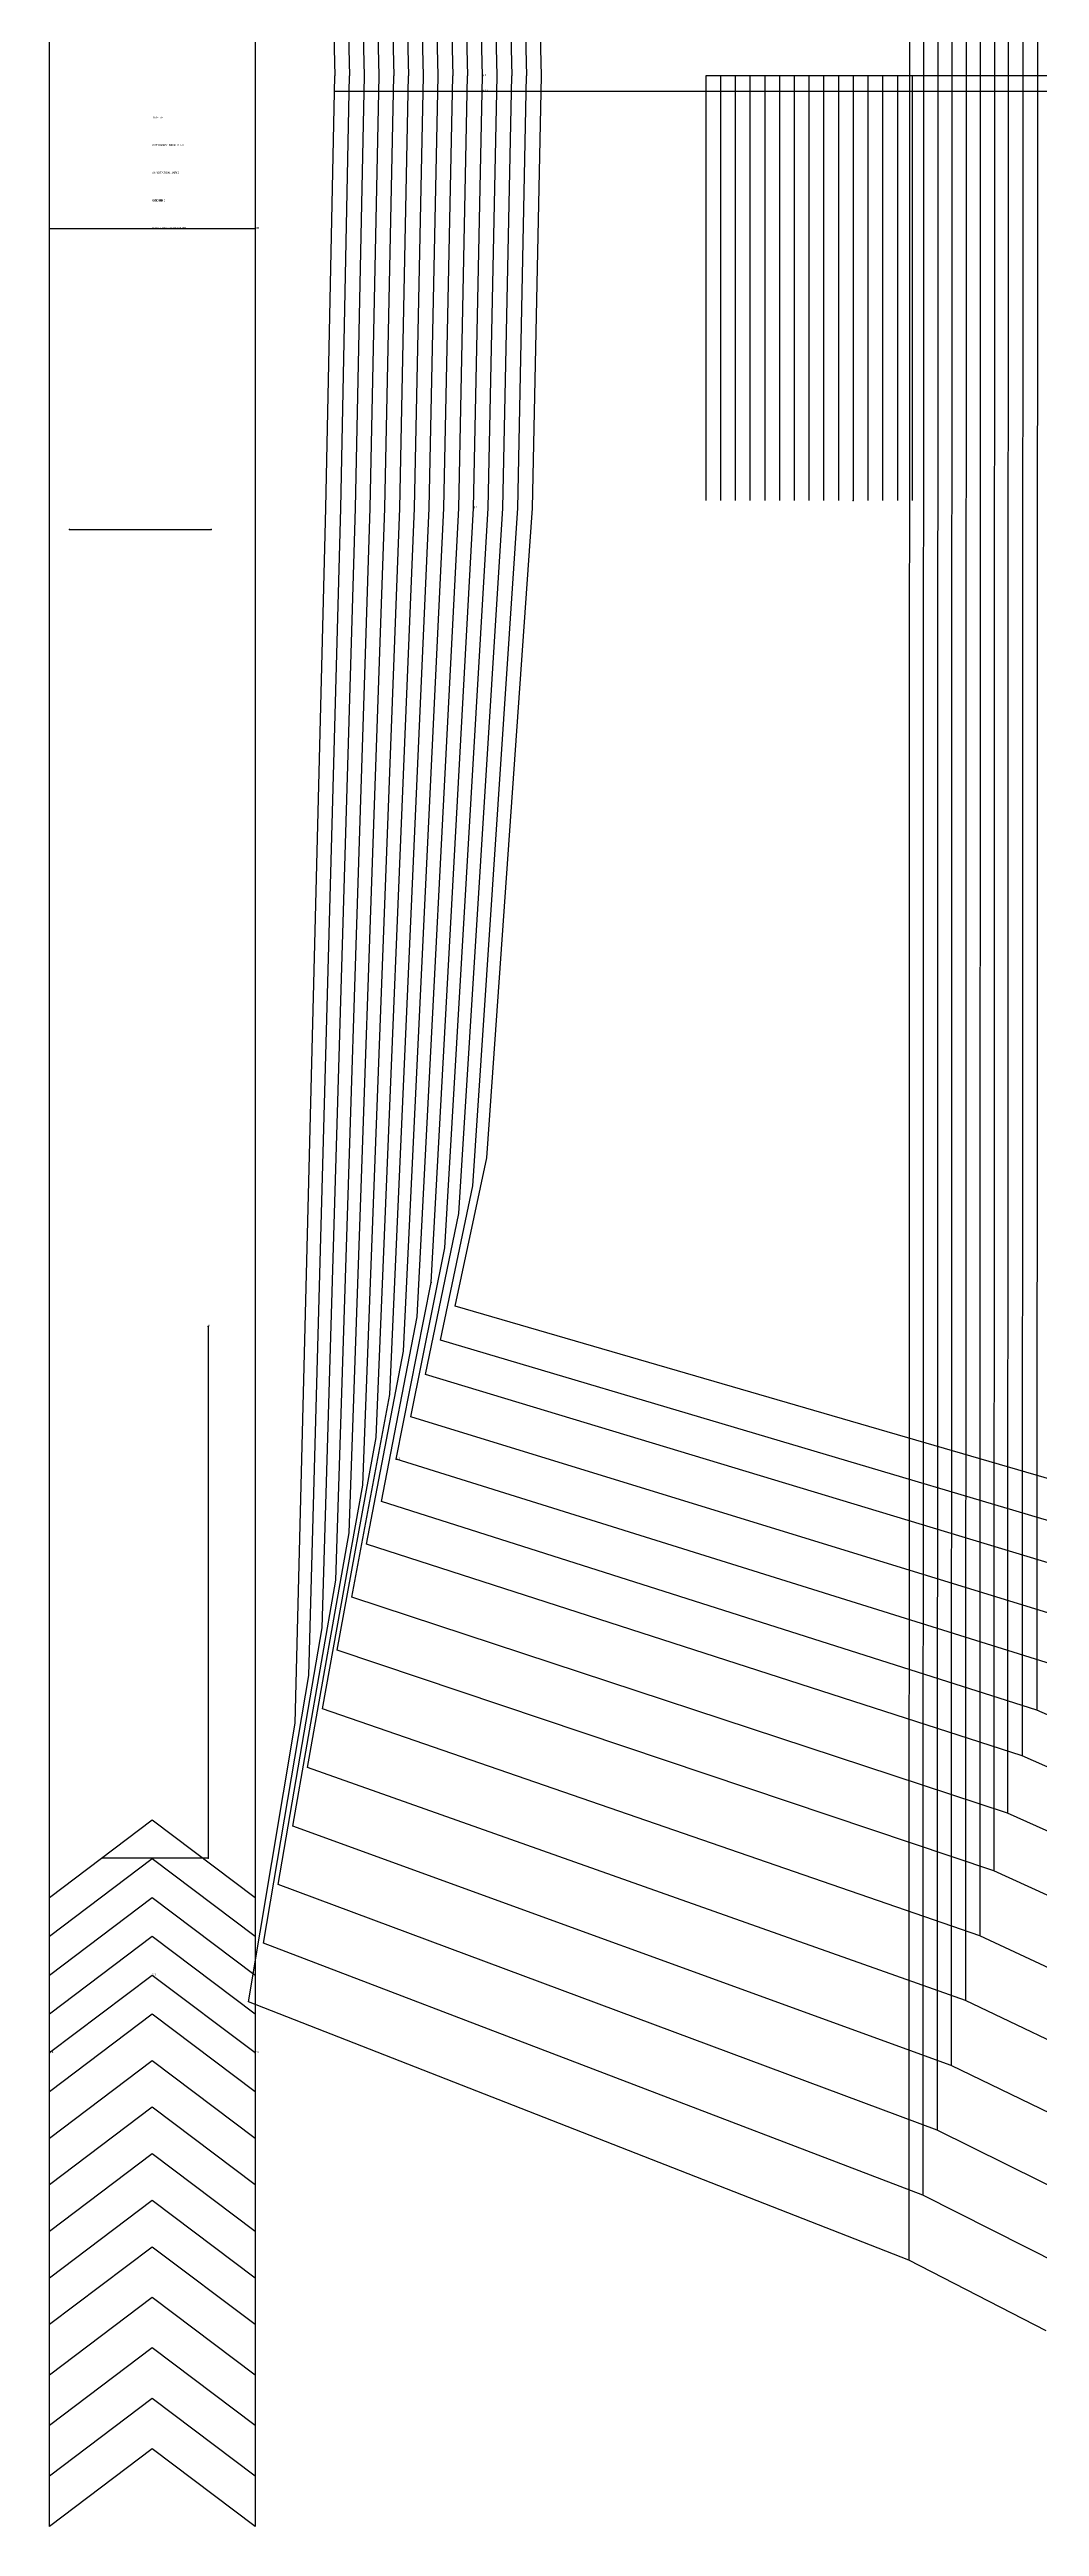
# Model space of a CAD drawing. Extents: x -2056 to 1542, y -610 to 774.
# Drawn here: x 0 to 127.5, y -609.5 to -290.4 of the extents above; entities that cross this region are included whole.
import ezdxf

# ---------------------------------------------------------------- set-up
doc = ezdxf.new("R2010")
doc.units = 0

# ---------------------------------------------------------------- blocks, each defined once
blk = doc.blocks.new('GMH1006FRN_42')
at = {"layer": '1'}
for points in [[(0, -528.5004), (0, -98.5089)], [(26.4669, -98.5089), (26.4669, -528.5004)], [(26.4669, -528.5004), (13.2309, -518.5004), (0, -528.5004)]]:
    blk.add_lwpolyline(points, dxfattribs=at)
at = {"layer": '5'}
blk.add_line((2.5502, -352.2447), (20.8179, -352.2447), dxfattribs=at)
at = {"layer": '7'}
blk.add_line((2.5502, -352.2447), (20.8179, -352.2447), dxfattribs=at)
at = {"layer": '8'}
blk.add_line((26.4669, -313.5046), (0, -313.5046), dxfattribs=at)
blk.add_lwpolyline([(20.442, -454.9115), (20.442, -523.428), (6.7387, -523.428)], dxfattribs=at)
at = {"layer": '1'}
for s, p in [('SIZE: 42', (13.2334, -309.9486)), ('Piece Name: GMH1006FRN', (13.2334, -313.5046))]:
    blk.add_text(s, height=0.25, dxfattribs=at).set_placement(p)
blk = doc.blocks.new('GMH1006FRN_44')
at = {"layer": '1'}
for points in [[(0, -533.5017), (0, -93.5076)], [(26.4669, -93.5076), (26.4669, -533.5017)], [(26.4669, -533.5017), (13.2309, -523.5017), (0, -533.5017)]]:
    blk.add_lwpolyline(points, dxfattribs=at)
at = {"layer": '5'}
blk.add_line((2.5502, -352.2447), (20.8179, -352.2447), dxfattribs=at)
at = {"layer": '7'}
blk.add_line((2.5502, -352.2447), (20.8179, -352.2447), dxfattribs=at)
at = {"layer": '8'}
blk.add_line((26.4669, -313.5046), (0, -313.5046), dxfattribs=at)
blk.add_lwpolyline([(20.442, -454.9115), (20.442, -523.428), (6.7387, -523.428)], dxfattribs=at)
at = {"layer": '1'}
for s, p in [('SIZE: 44', (13.2334, -309.9486)), ('Piece Name: GMH1006FRN', (13.2334, -313.5046))]:
    blk.add_text(s, height=0.25, dxfattribs=at).set_placement(p)
blk = doc.blocks.new('GMH1006FRN_46')
at = {"layer": '1'}
for points in [[(0, -538.5029), (0, -88.5063)], [(26.4669, -88.5063), (26.4669, -538.5029)], [(26.4669, -538.5029), (13.2309, -528.5029), (0, -538.5029)]]:
    blk.add_lwpolyline(points, dxfattribs=at)
at = {"layer": '5'}
blk.add_line((2.5502, -352.2447), (20.8179, -352.2447), dxfattribs=at)
at = {"layer": '7'}
blk.add_line((2.5502, -352.2447), (20.8179, -352.2447), dxfattribs=at)
at = {"layer": '8'}
blk.add_line((26.4669, -313.5046), (0, -313.5046), dxfattribs=at)
blk.add_lwpolyline([(20.442, -454.9115), (20.442, -523.428), (6.7387, -523.428)], dxfattribs=at)
at = {"layer": '1'}
for s, p in [('SIZE: 46', (13.2334, -309.9486)), ('Piece Name: GMH1006FRN', (13.2334, -313.5046))]:
    blk.add_text(s, height=0.25, dxfattribs=at).set_placement(p)
blk = doc.blocks.new('GMH1006FRN_48')
at = {"layer": '1'}
for points in [[(0, -543.5042), (0, -83.5051)], [(26.4669, -83.5051), (26.4669, -543.5042)], [(26.4669, -543.5042), (13.2309, -533.5042), (0, -543.5042)]]:
    blk.add_lwpolyline(points, dxfattribs=at)
at = {"layer": '5'}
blk.add_line((2.5502, -352.2447), (20.8179, -352.2447), dxfattribs=at)
at = {"layer": '7'}
blk.add_line((2.5502, -352.2447), (20.8179, -352.2447), dxfattribs=at)
at = {"layer": '8'}
blk.add_line((26.4669, -313.5046), (0, -313.5046), dxfattribs=at)
blk.add_lwpolyline([(20.442, -454.9115), (20.442, -523.428), (6.7387, -523.428)], dxfattribs=at)
at = {"layer": '1'}
for s, p in [('SIZE: 48', (13.2334, -309.9486)), ('Piece Name: GMH1006FRN', (13.2334, -313.5046))]:
    blk.add_text(s, height=0.25, dxfattribs=at).set_placement(p)
blk = doc.blocks.new('GMH1006FRN_50')
at = {"layer": '1'}
for points in [[(0, -548.5054), (0, -78.5038)], [(26.4669, -78.5038), (26.4669, -548.5054)], [(26.4669, -548.5054), (13.2309, -538.5055), (0, -548.5054)]]:
    blk.add_lwpolyline(points, dxfattribs=at)
at = {"layer": '2'}
for p in [(0, -313.5046), (26.4669, -313.5046), (2.5502, -352.2447), (20.8179, -352.2447), (20.442, -454.9115), (6.7387, -523.428), (20.442, -523.428), (13.2309, -538.5055), (0, -548.5054), (0, -548.5054), (26.4669, -548.5054), (26.4669, -548.5054)]:
    blk.add_point(p, dxfattribs=at)
at = {"layer": '5'}
blk.add_line((2.5502, -352.2447), (20.8179, -352.2447), dxfattribs=at)
at = {"layer": '7'}
blk.add_line((2.5502, -352.2447), (20.8179, -352.2447), dxfattribs=at)
at = {"layer": '8'}
blk.add_line((26.4669, -313.5046), (0, -313.5046), dxfattribs=at)
blk.add_lwpolyline([(20.442, -454.9115), (20.442, -523.428), (6.7387, -523.428)], dxfattribs=at)
at = {"layer": '1'}
for s, p in [('SIZE: 50', (13.2334, -299.2806)), ('CATEGORY: NECK RIB V', (13.2334, -302.8366)), ('ANNOTATION: 1XRIB', (13.2334, -306.3926)), ('Quantity: 0', (13.2334, -309.9486)), ('Piece Name: GMH1006FRN', (13.2334, -313.5046))]:
    blk.add_text(s, height=0.25, dxfattribs=at).set_placement(p)
at = {"layer": '2'}
for s, p in [('# 3', (13.2309, -538.5055)), ('# 4', (0, -548.5054)), ('# 4', (0, -548.5054)), ('# 2', (26.4669, -548.5054)), ('# 2', (26.4669, -548.5054))]:
    blk.add_text(s, height=0.25, dxfattribs=at).set_placement(p)
at = {"layer": '8'}
for s, p in [('NM', (26.4669, -313.5046)), ('B', (20.442, -454.9115))]:
    blk.add_text(s, height=0.25, dxfattribs=at).set_placement(p)
blk = doc.blocks.new('GMH1006FRN_52')
at = {"layer": '1'}
for points in [[(0, -553.5067), (0, -73.5026)], [(26.4669, -73.5026), (26.4669, -553.5067)], [(26.4669, -553.5067), (13.2309, -543.5067), (0, -553.5067)]]:
    blk.add_lwpolyline(points, dxfattribs=at)
at = {"layer": '5'}
blk.add_line((2.5502, -352.2447), (20.8179, -352.2447), dxfattribs=at)
at = {"layer": '7'}
blk.add_line((2.5502, -352.2447), (20.8179, -352.2447), dxfattribs=at)
at = {"layer": '8'}
blk.add_line((26.4669, -313.5046), (0, -313.5046), dxfattribs=at)
blk.add_lwpolyline([(20.442, -454.9115), (20.442, -523.428), (6.7387, -523.428)], dxfattribs=at)
at = {"layer": '1'}
for s, p in [('SIZE: 52', (13.2334, -309.9486)), ('Piece Name: GMH1006FRN', (13.2334, -313.5046))]:
    blk.add_text(s, height=0.25, dxfattribs=at).set_placement(p)
blk = doc.blocks.new('GMH1006FRN_54')
at = {"layer": '1'}
for points in [[(0, -559.5062), (0, -67.5031)], [(26.4669, -67.5031), (26.4669, -559.5062)], [(26.4669, -559.5062), (13.2309, -549.5062), (0, -559.5062)]]:
    blk.add_lwpolyline(points, dxfattribs=at)
at = {"layer": '5'}
blk.add_line((2.5502, -352.2447), (20.8179, -352.2447), dxfattribs=at)
at = {"layer": '7'}
blk.add_line((2.5502, -352.2447), (20.8179, -352.2447), dxfattribs=at)
at = {"layer": '8'}
blk.add_line((26.4669, -313.5046), (0, -313.5046), dxfattribs=at)
blk.add_lwpolyline([(20.442, -454.9115), (20.442, -523.428), (6.7387, -523.428)], dxfattribs=at)
at = {"layer": '1'}
for s, p in [('SIZE: 54', (13.2334, -309.9486)), ('Piece Name: GMH1006FRN', (13.2334, -313.5046))]:
    blk.add_text(s, height=0.25, dxfattribs=at).set_placement(p)
blk = doc.blocks.new('GMH1006FRN_56')
at = {"layer": '1'}
for points in [[(0, -565.5056), (0, -61.5036)], [(26.4669, -61.5036), (26.4669, -565.5056)], [(26.4669, -565.5056), (13.2309, -555.5057), (0, -565.5056)]]:
    blk.add_lwpolyline(points, dxfattribs=at)
at = {"layer": '5'}
blk.add_line((2.5502, -352.2447), (20.8179, -352.2447), dxfattribs=at)
at = {"layer": '7'}
blk.add_line((2.5502, -352.2447), (20.8179, -352.2447), dxfattribs=at)
at = {"layer": '8'}
blk.add_line((26.4669, -313.5046), (0, -313.5046), dxfattribs=at)
blk.add_lwpolyline([(20.442, -454.9115), (20.442, -523.428), (6.7387, -523.428)], dxfattribs=at)
at = {"layer": '1'}
for s, p in [('SIZE: 56', (13.2334, -309.9486)), ('Piece Name: GMH1006FRN', (13.2334, -313.5046))]:
    blk.add_text(s, height=0.25, dxfattribs=at).set_placement(p)
blk = doc.blocks.new('GMH1006FRN_58')
at = {"layer": '1'}
for points in [[(0, -571.5051), (0, -55.5041)], [(26.4669, -55.5041), (26.4669, -571.5051)], [(26.4669, -571.5051), (13.2309, -561.5051), (0, -571.5051)]]:
    blk.add_lwpolyline(points, dxfattribs=at)
at = {"layer": '5'}
blk.add_line((2.5502, -352.2447), (20.8179, -352.2447), dxfattribs=at)
at = {"layer": '7'}
blk.add_line((2.5502, -352.2447), (20.8179, -352.2447), dxfattribs=at)
at = {"layer": '8'}
blk.add_line((26.4669, -313.5046), (0, -313.5046), dxfattribs=at)
blk.add_lwpolyline([(20.442, -454.9115), (20.442, -523.428), (6.7387, -523.428)], dxfattribs=at)
at = {"layer": '1'}
for s, p in [('SIZE: 58', (13.2334, -309.9486)), ('Piece Name: GMH1006FRN', (13.2334, -313.5046))]:
    blk.add_text(s, height=0.25, dxfattribs=at).set_placement(p)
blk = doc.blocks.new('GMH1006FRN_60')
at = {"layer": '1'}
for points in [[(0, -577.5046), (0, -49.5046)], [(26.4669, -49.5046), (26.4669, -577.5046)], [(26.4669, -577.5046), (13.2309, -567.5046), (0, -577.5046)]]:
    blk.add_lwpolyline(points, dxfattribs=at)
at = {"layer": '5'}
blk.add_line((2.5502, -352.2447), (20.8179, -352.2447), dxfattribs=at)
at = {"layer": '7'}
blk.add_line((2.5502, -352.2447), (20.8179, -352.2447), dxfattribs=at)
at = {"layer": '8'}
blk.add_line((26.4669, -313.5046), (0, -313.5046), dxfattribs=at)
blk.add_lwpolyline([(20.442, -454.9115), (20.442, -523.428), (6.7387, -523.428)], dxfattribs=at)
at = {"layer": '1'}
for s, p in [('SIZE: 60', (13.2334, -309.9486)), ('Piece Name: GMH1006FRN', (13.2334, -313.5046))]:
    blk.add_text(s, height=0.25, dxfattribs=at).set_placement(p)
blk = doc.blocks.new('GMH1006FRN_62')
at = {"layer": '1'}
for points in [[(0, -583.5041), (0, -43.5052)], [(26.4669, -43.5052), (26.4669, -583.5041)], [(26.4669, -583.5041), (13.2309, -573.5041), (0, -583.5041)]]:
    blk.add_lwpolyline(points, dxfattribs=at)
at = {"layer": '5'}
blk.add_line((2.5502, -352.2447), (20.8179, -352.2447), dxfattribs=at)
at = {"layer": '7'}
blk.add_line((2.5502, -352.2447), (20.8179, -352.2447), dxfattribs=at)
at = {"layer": '8'}
blk.add_line((26.4669, -313.5046), (0, -313.5046), dxfattribs=at)
blk.add_lwpolyline([(20.442, -454.9115), (20.442, -523.428), (6.7387, -523.428)], dxfattribs=at)
at = {"layer": '1'}
for s, p in [('SIZE: 62', (13.2334, -309.9486)), ('Piece Name: GMH1006FRN', (13.2334, -313.5046))]:
    blk.add_text(s, height=0.25, dxfattribs=at).set_placement(p)
blk = doc.blocks.new('GMH1006FRN_64')
at = {"layer": '1'}
for points in [[(0, -590.004), (0, -37.0053)], [(26.4669, -37.0053), (26.4669, -590.004)], [(26.4669, -590.004), (13.2309, -580.004), (0, -590.004)]]:
    blk.add_lwpolyline(points, dxfattribs=at)
at = {"layer": '5'}
blk.add_line((2.5502, -352.2447), (20.8179, -352.2447), dxfattribs=at)
at = {"layer": '7'}
blk.add_line((2.5502, -352.2447), (20.8179, -352.2447), dxfattribs=at)
at = {"layer": '8'}
blk.add_line((26.4669, -313.5046), (0, -313.5046), dxfattribs=at)
blk.add_lwpolyline([(20.442, -454.9115), (20.442, -523.428), (6.7387, -523.428)], dxfattribs=at)
at = {"layer": '1'}
for s, p in [('SIZE: 64', (13.2334, -309.9486)), ('Piece Name: GMH1006FRN', (13.2334, -313.5046))]:
    blk.add_text(s, height=0.25, dxfattribs=at).set_placement(p)
blk = doc.blocks.new('GMH1006FRN_66')
at = {"layer": '1'}
for points in [[(0, -596.5038), (0, -30.5055)], [(26.4669, -30.5055), (26.4669, -596.5038)], [(26.4669, -596.5038), (13.2309, -586.5038), (0, -596.5038)]]:
    blk.add_lwpolyline(points, dxfattribs=at)
at = {"layer": '5'}
blk.add_line((2.5502, -352.2447), (20.8179, -352.2447), dxfattribs=at)
at = {"layer": '7'}
blk.add_line((2.5502, -352.2447), (20.8179, -352.2447), dxfattribs=at)
at = {"layer": '8'}
blk.add_line((26.4669, -313.5046), (0, -313.5046), dxfattribs=at)
blk.add_lwpolyline([(20.442, -454.9115), (20.442, -523.428), (6.7387, -523.428)], dxfattribs=at)
at = {"layer": '1'}
for s, p in [('SIZE: 66', (13.2334, -309.9486)), ('Piece Name: GMH1006FRN', (13.2334, -313.5046))]:
    blk.add_text(s, height=0.25, dxfattribs=at).set_placement(p)
blk = doc.blocks.new('GMH1006FRN_68')
at = {"layer": '1'}
for points in [[(0, -603.0037), (0, -24.0056)], [(26.4669, -24.0056), (26.4669, -603.0037)], [(26.4669, -603.0037), (13.2309, -593.0037), (0, -603.0037)]]:
    blk.add_lwpolyline(points, dxfattribs=at)
at = {"layer": '5'}
blk.add_line((2.5502, -352.2447), (20.8179, -352.2447), dxfattribs=at)
at = {"layer": '7'}
blk.add_line((2.5502, -352.2447), (20.8179, -352.2447), dxfattribs=at)
at = {"layer": '8'}
blk.add_line((26.4669, -313.5046), (0, -313.5046), dxfattribs=at)
blk.add_lwpolyline([(20.442, -454.9115), (20.442, -523.428), (6.7387, -523.428)], dxfattribs=at)
at = {"layer": '1'}
for s, p in [('SIZE: 68', (13.2334, -309.9486)), ('Piece Name: GMH1006FRN', (13.2334, -313.5046))]:
    blk.add_text(s, height=0.25, dxfattribs=at).set_placement(p)
blk = doc.blocks.new('GMH1006FRN_70')
at = {"layer": '1'}
for points in [[(0, -609.5035), (0, -17.5057)], [(26.4669, -17.5057), (26.4669, -609.5035)], [(26.4669, -609.5035), (13.2309, -599.5036), (0, -609.5035)]]:
    blk.add_lwpolyline(points, dxfattribs=at)
at = {"layer": '5'}
blk.add_line((2.5502, -352.2447), (20.8179, -352.2447), dxfattribs=at)
at = {"layer": '7'}
blk.add_line((2.5502, -352.2447), (20.8179, -352.2447), dxfattribs=at)
at = {"layer": '8'}
blk.add_line((26.4669, -313.5046), (0, -313.5046), dxfattribs=at)
blk.add_lwpolyline([(20.442, -454.9115), (20.442, -523.428), (6.7387, -523.428)], dxfattribs=at)
at = {"layer": '1'}
for s, p in [('SIZE: 70', (13.2334, -309.9486)), ('Piece Name: GMH1006FRN', (13.2334, -313.5046))]:
    blk.add_text(s, height=0.25, dxfattribs=at).set_placement(p)
blk = doc.blocks.new('GMH1006FSL_42')
at = {"layer": '1'}
for points in [[(52.2428, -452.2826), (56.322, -433.1945), (62.2097, -349.4761), (63.3553, -293.7968), (63.3807, -293.7993), (61.8821, -231.9935), (56.2738, -152.2299), (52.1945, -133.2383)], [(154.9832, -484.3146), (136.5301, -476.8089), (136.5301, -476.8089), (52.2428, -452.2826)]]:
    blk.add_lwpolyline(points, dxfattribs=at)
at = {"layer": '8'}
blk.add_line((292.2601, -295.8008), (63.3807, -295.8008), dxfattribs=at)
blk.add_lwpolyline([(224.2719, -293.7993), (111.12, -293.7993), (111.12, -348.4931)], dxfattribs=at)
blk = doc.blocks.new('GMH1006FSL_44')
at = {"layer": '1'}
for points in [[(50.3428, -456.692), (54.5186, -436.7759), (60.3098, -349.4761), (61.4554, -293.7968), (61.4808, -293.7993), (59.9821, -231.9935), (54.4704, -148.6789), (50.2946, -128.8288)], [(153.0833, -489.3158), (134.7598, -481.7364), (134.7598, -481.7364), (50.3428, -456.692)]]:
    blk.add_lwpolyline(points, dxfattribs=at)
at = {"layer": '8'}
blk.add_line((294.16, -295.8008), (61.4808, -295.8008), dxfattribs=at)
blk.add_lwpolyline([(222.372, -293.7993), (109.2201, -293.7993), (109.2201, -348.4931)], dxfattribs=at)
blk = doc.blocks.new('GMH1006FSL_46')
at = {"layer": '1'}
for points in [[(48.4429, -461.1015), (52.7127, -440.3573), (58.4099, -349.4761), (59.5554, -293.7968), (59.5808, -293.7993), (58.0822, -231.9935), (52.6695, -145.128), (48.3947, -124.4194)], [(151.1834, -494.3171), (132.87, -486.631), (132.87, -486.631), (48.4429, -461.1015)]]:
    blk.add_lwpolyline(points, dxfattribs=at)
at = {"layer": '8'}
blk.add_line((296.0599, -295.8008), (59.5808, -295.8008), dxfattribs=at)
blk.add_lwpolyline([(220.4721, -293.7993), (107.3201, -293.7993), (107.3201, -348.4931)], dxfattribs=at)
blk = doc.blocks.new('GMH1006FSL_48')
at = {"layer": '1'}
for points in [[(46.543, -466.56), (50.9296, -444.7921), (56.51, -349.4761), (57.6555, -293.7968), (57.6809, -293.7993), (56.1823, -231.9935), (50.8915, -140.7313), (46.4948, -118.961)], [(149.2835, -500.3166), (130.9777, -492.5315), (130.9777, -492.5315), (46.543, -466.56)]]:
    blk.add_lwpolyline(points, dxfattribs=at)
at = {"layer": '8'}
blk.add_line((297.9598, -295.8008), (57.6809, -295.8008), dxfattribs=at)
blk.add_lwpolyline([(218.5721, -293.7993), (105.4202, -293.7993), (105.4202, -348.4931)], dxfattribs=at)
blk = doc.blocks.new('GMH1006FSL_50')
at = {"layer": '1'}
for points in [[(44.6431, -472.0184), (49.1491, -449.2244), (54.6101, -349.4761), (55.7556, -293.7968), (55.781, -293.7993), (54.2824, -231.9935), (49.1135, -136.332), (44.5948, -113.5025)], [(147.3836, -506.316), (129.0879, -498.4293), (129.0879, -498.4293), (44.6431, -472.0184)]]:
    blk.add_lwpolyline(points, dxfattribs=at)
at = {"layer": '2'}
for p in [(55.7556, -293.7968), (55.781, -293.7993), (55.781, -295.8008), (103.5203, -293.7993), (103.5203, -348.4931), (44.6431, -472.0184), (44.6431, -472.0184)]:
    blk.add_point(p, dxfattribs=at)
at = {"layer": '3'}
for p in [(54.6101, -349.4761), (49.1491, -449.2244)]:
    blk.add_point(p, dxfattribs=at)
at = {"layer": '8'}
blk.add_line((299.8598, -295.8008), (55.781, -295.8008), dxfattribs=at)
blk.add_lwpolyline([(216.6722, -293.7993), (103.5203, -293.7993), (103.5203, -348.4931)], dxfattribs=at)
at = {"layer": '2'}
for s, p in [('# 3', (55.781, -293.7993)), ('# 17', (55.781, -295.8008)), ('# 1', (44.6431, -472.0184))]:
    blk.add_text(s, height=0.25, dxfattribs=at).set_placement(p)
at = {"layer": '3'}
blk.add_text('# 2', height=0.25, dxfattribs=at).set_placement((54.6101, -349.4761))
blk = doc.blocks.new('GMH1006FSL_52')
at = {"layer": '1'}
for points in [[(42.7432, -477.4769), (47.366, -453.6593), (52.7101, -349.4761), (53.8557, -293.7968), (53.8811, -293.7993), (52.3825, -231.9935), (47.3329, -131.9353), (42.6949, -108.044)], [(145.4836, -512.3155), (127.1956, -504.3297), (127.1956, -504.3297), (42.7432, -477.4769)]]:
    blk.add_lwpolyline(points, dxfattribs=at)
at = {"layer": '8'}
for p, q in [((127.3023, -81.4934), (127.1956, -504.3297)), ((301.7597, -295.8008), (53.8811, -295.8008))]:
    blk.add_line(p, q, dxfattribs=at)
blk.add_lwpolyline([(214.7723, -293.7993), (101.6204, -293.7993), (101.6204, -348.4931)], dxfattribs=at)
blk = doc.blocks.new('GMH1006FSL_54')
at = {"layer": '1'}
for points in [[(40.8432, -482.9353), (45.5829, -458.0941), (50.8102, -349.4761), (51.9558, -293.7968), (51.9812, -293.7993), (50.4826, -231.9935), (45.5549, -127.5385), (40.795, -102.5856)], [(143.5837, -518.315), (125.3033, -510.2302), (125.3033, -510.2302), (40.8432, -482.9353)]]:
    blk.add_lwpolyline(points, dxfattribs=at)
at = {"layer": '8'}
for p, q in [((125.4151, -75.5905), (125.3033, -510.2302)), ((303.6596, -295.8008), (51.9812, -295.8008))]:
    blk.add_line(p, q, dxfattribs=at)
blk.add_lwpolyline([(212.8724, -293.7993), (99.7205, -293.7993), (99.7205, -348.4931)], dxfattribs=at)
blk = doc.blocks.new('GMH1006FSL_56')
at = {"layer": '1'}
for points in [[(38.9433, -489.7832), (43.8303, -463.6542), (48.9103, -349.4761), (50.0558, -293.7968), (50.0812, -293.7993), (48.5826, -231.9935), (43.8074, -122.0242), (38.8951, -95.7377)], [(141.6838, -525.8156), (123.4136, -517.6114), (123.4136, -517.6114), (38.9433, -489.7832)]]:
    blk.add_lwpolyline(points, dxfattribs=at)
at = {"layer": '8'}
for p, q in [((123.533, -68.2092), (123.4136, -517.6114)), ((305.5595, -295.8008), (50.0812, -295.8008))]:
    blk.add_line(p, q, dxfattribs=at)
blk.add_lwpolyline([(210.9725, -293.7993), (97.8205, -293.7993), (97.8205, -348.4931)], dxfattribs=at)
blk = doc.blocks.new('GMH1006FSL_58')
at = {"layer": '1'}
for points in [[(37.0434, -496.631), (42.0777, -469.2168), (47.0104, -349.4761), (48.1559, -293.7968), (48.1813, -293.7993), (46.6827, -231.9935), (42.0599, -116.5073), (36.9952, -88.8899)], [(139.7839, -533.3162), (121.6559, -525.0562), (121.6559, -525.0562), (37.0434, -496.631)]]:
    blk.add_lwpolyline(points, dxfattribs=at)
at = {"layer": '8'}
for p, q in [((121.7778, -60.7569), (121.6559, -525.0562)), ((307.4594, -295.8008), (48.1813, -295.8008))]:
    blk.add_line(p, q, dxfattribs=at)
blk.add_lwpolyline([(209.0725, -293.7993), (95.9206, -293.7993), (95.9206, -348.4931)], dxfattribs=at)
blk = doc.blocks.new('GMH1006FSL_60')
at = {"layer": '1'}
for points in [[(35.1435, -504.1799), (40.3403, -475.3483), (45.1105, -349.4761), (46.256, -293.7968), (46.2814, -293.7993), (44.7828, -231.9935), (40.3276, -110.4266), (35.0952, -81.341)], [(137.884, -541.8151), (119.8246, -533.4077), (119.8246, -533.4077), (35.1435, -504.1799)]]:
    blk.add_lwpolyline(points, dxfattribs=at)
at = {"layer": '8'}
for p, q in [((119.9541, -52.4002), (119.8246, -533.4077)), ((309.3594, -295.8008), (46.2814, -295.8008))]:
    blk.add_line(p, q, dxfattribs=at)
blk.add_lwpolyline([(207.1726, -293.7993), (94.0207, -293.7993), (94.0207, -348.4931)], dxfattribs=at)
blk = doc.blocks.new('GMH1006FSL_62')
at = {"layer": '1'}
for points in [[(33.2436, -511.7288), (38.603, -481.4799), (43.2105, -349.4761), (44.3561, -293.7968), (44.3815, -293.7993), (42.8829, -231.9935), (38.5954, -104.3458), (33.1953, -73.7921)], [(135.984, -550.3139), (117.9932, -541.7592), (117.9932, -541.7592), (33.2436, -511.7288)]]:
    blk.add_lwpolyline(points, dxfattribs=at)
at = {"layer": '8'}
for p, q in [((118.1304, -44.0411), (117.9932, -541.7592)), ((311.2593, -295.8008), (44.3815, -295.8008))]:
    blk.add_line(p, q, dxfattribs=at)
blk.add_lwpolyline([(205.2727, -293.7993), (92.1208, -293.7993), (92.1208, -348.4931)], dxfattribs=at)
blk = doc.blocks.new('GMH1006FSL_64')
at = {"layer": '1'}
for points in [[(31.3437, -519.2776), (36.8656, -487.6115), (41.3106, -349.4761), (42.4562, -293.7968), (42.4815, -293.7993), (40.983, -231.9935), (36.8631, -98.265), (31.2954, -66.2433)], [(134.0841, -558.8128), (116.1619, -550.1132), (116.1619, -550.1132), (31.3437, -519.2776)]]:
    blk.add_lwpolyline(points, dxfattribs=at)
at = {"layer": '8'}
for p, q in [((116.3092, -35.682), (116.1619, -550.1132)), ((313.1592, -295.8008), (42.4815, -295.8008))]:
    blk.add_line(p, q, dxfattribs=at)
blk.add_lwpolyline([(203.3728, -293.7993), (90.2208, -293.7993), (90.2208, -348.4931)], dxfattribs=at)
blk = doc.blocks.new('GMH1006FSL_66')
at = {"layer": '1'}
for points in [[(29.4437, -526.8164), (35.1257, -493.7354), (39.4107, -349.4761), (40.5562, -293.7968), (40.5816, -293.7993), (39.083, -231.9935), (35.1308, -92.1919), (29.3955, -58.7045)], [(132.1842, -567.3116), (114.3331, -558.4648), (114.3331, -558.4648), (29.4437, -526.8164)]]:
    blk.add_lwpolyline(points, dxfattribs=at)
at = {"layer": '8'}
for p, q in [((114.488, -27.3203), (114.3331, -558.4648)), ((315.0591, -295.8008), (40.5816, -295.8008))]:
    blk.add_line(p, q, dxfattribs=at)
blk.add_lwpolyline([(201.4728, -293.7993), (88.3209, -293.7993), (88.3209, -348.4931)], dxfattribs=at)
blk = doc.blocks.new('GMH1006FSL_68')
at = {"layer": '1'}
for points in [[(27.5438, -534.3652), (33.3884, -499.867), (37.5108, -349.4761), (38.6563, -293.7968), (38.6817, -293.7993), (37.1831, -231.9935), (33.3985, -86.1111), (27.4956, -51.1557)], [(130.2843, -575.8104), (112.5043, -566.8239), (112.5043, -566.8239), (27.5438, -534.3652)]]:
    blk.add_lwpolyline(points, dxfattribs=at)
at = {"layer": '8'}
for p, q in [((112.6668, -18.9561), (112.5043, -566.8239)), ((316.959, -295.8008), (38.6817, -295.8008))]:
    blk.add_line(p, q, dxfattribs=at)
blk.add_lwpolyline([(199.5729, -293.7993), (86.421, -293.7993), (86.421, -348.4931)], dxfattribs=at)
blk = doc.blocks.new('GMH1006FSL_70')
at = {"layer": '1'}
for points in [[(25.6439, -541.9141), (31.651, -505.9985), (35.6108, -349.4761), (36.7564, -293.7968), (36.7818, -293.7993), (35.2832, -231.9935), (31.6662, -80.0304), (25.5956, -43.6068)], [(128.3844, -584.3093), (110.678, -575.178), (110.678, -575.178), (25.6439, -541.9141)]]:
    blk.add_lwpolyline(points, dxfattribs=at)
at = {"layer": '8'}
for p, q in [((110.8457, -10.5919), (110.678, -575.178)), ((318.8589, -295.8008), (36.7818, -295.8008))]:
    blk.add_line(p, q, dxfattribs=at)
blk.add_lwpolyline([(197.673, -293.7993), (84.5211, -293.7993), (84.5211, -348.4931)], dxfattribs=at)

msp = doc.modelspace()

# ---------------------------------------------------------------- block references
at = {"layer": '1'}
for name in ['GMH1006FSL_70', 'GMH1006FSL_68', 'GMH1006FRN_70', 'GMH1006FSL_66', 'GMH1006FRN_68', 'GMH1006FSL_64', 'GMH1006FRN_66', 'GMH1006FSL_62', 'GMH1006FRN_64', 'GMH1006FRN_62', 'GMH1006FSL_60', 'GMH1006FRN_60', 'GMH1006FSL_58', 'GMH1006FRN_58', 'GMH1006FSL_56', 'GMH1006FRN_56', 'GMH1006FSL_54', 'GMH1006FRN_54', 'GMH1006FSL_52', 'GMH1006FRN_52', 'GMH1006FRN_50', 'GMH1006FSL_50', 'GMH1006FRN_48', 'GMH1006FSL_48', 'GMH1006FRN_46', 'GMH1006FSL_46', 'GMH1006FRN_44', 'GMH1006FSL_44', 'GMH1006FRN_42', 'GMH1006FSL_42']:
    msp.add_blockref(name, (0, 0), dxfattribs=at)

doc.saveas('drawing.dxf')
